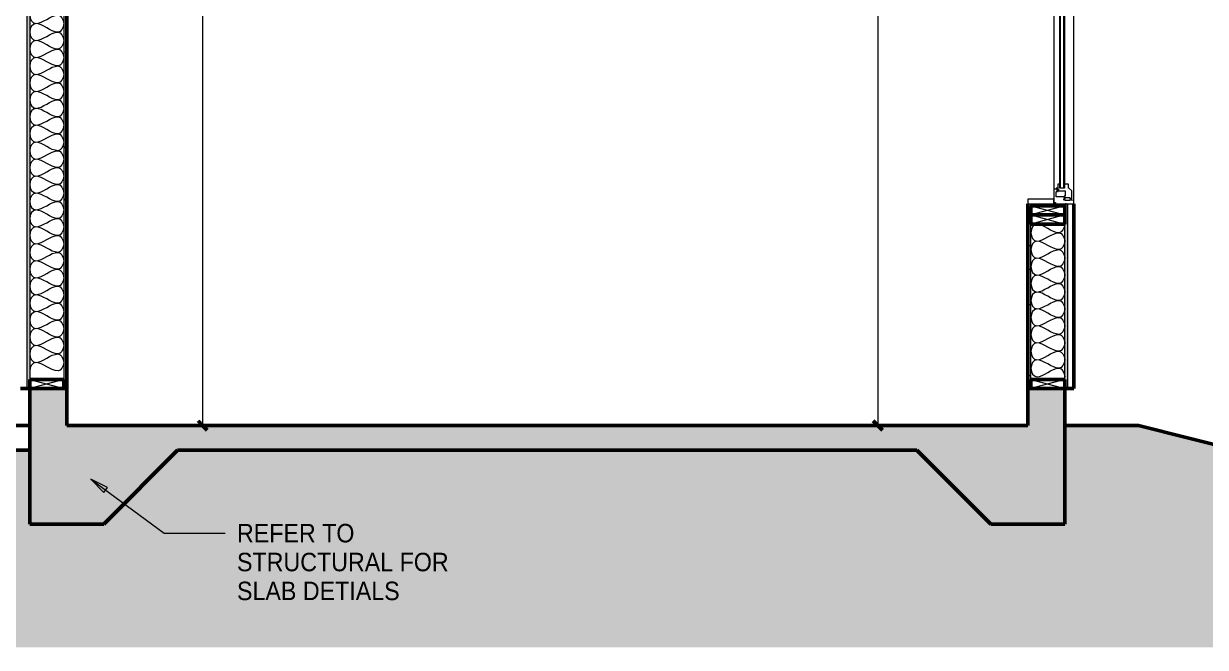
# Model space of a CAD drawing. Header units: inches. Extents: x 563 to 1007, y -36 to 204.
# Drawn here: x 718.3 to 910.1, y -36 to 65.2 of the extents above; entities that cross this region are included whole.
import ezdxf

# ---------------------------------------------------------------- set-up
doc = ezdxf.new("R2010")
doc.units = ezdxf.units.IN
doc.header["$MEASUREMENT"] = 0
for name, color, linetype, lineweight in [('A-ANNO-DIMS', 211, 'Continuous', 13), ('A-ANNO-DIMS-24', 211, 'Continuous', 13), ('A-DETL', 90, 'Continuous', 13), ('A-DETL-GENF', 92, 'Continuous', 18), ('A-FLOR', 192, 'Continuous', 18), ('A-GLAZ', 151, 'Continuous', 18), ('A-WALL', 113, 'Continuous', 18), ('A-WALL-PATT', 111, 'Continuous', 50), ('G-ANNO-TEXT', 231, 'Continuous', 13)]:
    doc.layers.add(name, color=color, linetype=linetype, lineweight=lineweight)
doc.styles.add('Arial', font='arial.ttf', dxfattribs={"height": 1.875})
doc.styles.add('Arial_2', font='arial.ttf', dxfattribs={"width": 0.9, "height": 3})
doc.dimstyles.new('Linear_w__Centerline', dxfattribs={"dimscale": 12, "dimtxt": 1.912986, "dimasz": 0.125, "dimexe": 0.25, "dimexo": 0.125, "dimgap": 0.125, "dimtad": 1, "dimdec": 4, "dimrnd": 0.0625, "dimzin": 3, "dimdsep": 46, "dimlunit": 4, "dimtxsty": 'Arial', "dimblk1": 'OBLIQUE', "dimblk2": 'OBLIQUE', "dimsah": 1, "dimcen": 0.09, "dimazin": 0, "dimtfac": 1, "dimtdec": 4, "dimtix": 1, "dimtmove": 0, "dimatfit": 3, "dimfxl": 1, "dimtvp": 1, "dimfrac": 2, "dimtolj": 1, "dimtzin": 0, "dimarcsym": 2})
pattern_1 = [(0, (791.184, 88.771), (0, 0.66638), []), (315, (791.184, 88.771), (0.6663774, 0), [0.94241, -0.94241]), (45, (791.184, 88.771), (0.6663774, 0), [0.94241, -0.94241])]
pattern_2 = [(0, (791.184, 88.771), (7.68, 1.92), [0.3168, -5.443, 0.3168, -5.443, -30.72]), (0, (791.184, 88.771), (7.68, 1.92), [-11.52, 0.3168, -11.203, 0.3168, -5.443, -13.44]), (0, (791.184, 88.771), (7.68, 1.92), [-28.8, 0.3168, -3.523, 0.3168, -9.283]), (120, (794.064, 89.731), (-5.50277, 5.691075), [0.3168, -5.443, 0.3168, -5.443, -30.72]), (120, (794.064, 89.731), (-5.50277, 5.691075), [-11.52, 0.3168, -11.203, 0.3168, -5.443, -13.44]), (120, (794.064, 89.731), (-5.50277, 5.691075), [-28.8, 0.3168, -3.523, 0.3168, -9.283]), (240, (795.024, 93.571), (-2.17723, -7.611075), [0.3168, -5.443, 0.3168, -5.443, -30.72]), (240, (795.024, 93.571), (-2.17723, -7.611075), [-11.52, 0.3168, -11.203, 0.3168, -5.443, -13.44]), (240, (795.024, 93.571), (-2.17723, -7.611075), [-28.8, 0.3168, -3.523, 0.3168, -9.283])]

# ---------------------------------------------------------------- blocks, each defined once
blk = doc.blocks.new('Window-Casement-JELD-WEN-Stationary-In_Sash-Premium-Vinyl - 36_ x 72_-794128-BUILDING SECTION')
at = {"layer": 'A-DETL-GENF', "lineweight": 13}
for p, q in [((887.4, 96), (885.56, 96)), ((885.56, 96), (885.56, 95.93)), ((885.56, 95.93), (885.61, 95.9)), ((887.5, 97.09), (887.43, 97.09)), ((887.43, 97.09), (887.43, 96.03)), ((887.5, 96.03), (887.5, 97.09)), ((888.72, 96), (887.53, 96)), ((888.75, 95.55), (888.75, 95.97)), ((885.78, 95.77), (885.5, 95.77)), ((885.5, 95.77), (885.5, 93.58)), ((885.61, 95.9), (885.78, 95.9)), ((885.78, 95.9), (885.78, 95.77)), ((885.85, 94.03), (885.85, 94.84)), ((885.88, 94.87), (887.15, 94.87)), ((886.04, 94), (885.88, 94)), ((886.04, 93.44), (886.04, 94)), ((886.21, 94), (886.14, 94)), ((886.14, 94), (886.14, 93.76)), ((886.21, 93.88), (886.21, 94)), ((887.09, 95.22), (887.09, 95.35)), ((887.1, 94.96), (887.25, 95.11)), ((887.14, 94.93), (887.1, 94.96)), ((887.12, 95.38), (887.34, 95.38)), ((887.17, 94.96), (887.14, 94.93)), ((887.15, 94.87), (887.2, 94.92)), ((887.2, 94.92), (887.17, 94.96)), ((887.23, 95.19), (887.19, 95.15)), ((887.28, 95.19), (887.23, 95.19)), ((887.42, 95), (887.23, 94.81)), ((887.23, 94.81), (887.23, 94.69)), ((887.23, 94.69), (887.31, 94.69)), ((887.25, 95.11), (887.29, 95.08)), ((887.29, 95.08), (887.26, 95.05)), ((887.26, 95.05), (887.29, 95.01)), ((887.34, 95.24), (887.28, 95.24)), ((887.28, 95.24), (887.28, 95.19)), ((887.29, 95.01), (887.34, 95.06)), ((887.31, 94.69), (887.31, 93.88)), ((887.34, 95.38), (887.34, 95.44)), ((887.34, 95.44), (888.08, 95.44)), ((887.34, 95.06), (887.34, 95.24)), ((888.06, 95), (887.42, 95)), ((888.06, 95.22), (888.06, 95)), ((888.08, 95.38), (888.67, 95.47)), ((888.08, 95.44), (888.08, 95.38)), ((888.17, 95.25), (888.09, 95.25)), ((888.13, 95.15), (888.13, 95.2)), ((888.13, 95.2), (888.17, 95.2)), ((888.34, 95.15), (888.13, 95.15)), ((888.17, 95.2), (888.17, 95.25)), ((888.38, 95.25), (888.3, 95.25)), ((888.3, 95.25), (888.3, 95.2)), ((888.3, 95.2), (888.34, 95.2)), ((888.34, 95.2), (888.34, 95.15)), ((888.41, 93.9), (888.41, 95.22)), ((885.5, 93.58), (885.55, 93.58)), ((885.55, 93.58), (885.59, 93.63)), ((885.59, 93.63), (885.87, 93.63)), ((885.87, 93.63), (885.87, 93.44)), ((885.87, 93.44), (886.04, 93.44)), ((886.14, 93.76), (886.19, 93.76)), ((886.19, 93.64), (886.14, 93.64)), ((886.14, 93.64), (886.14, 92.81)), ((886.14, 92.81), (886.45, 92.81)), ((886.19, 93.76), (886.19, 93.81)), ((886.19, 93.81), (886.24, 93.81)), ((886.19, 93.6), (886.19, 93.64)), ((886.24, 93.6), (886.19, 93.6)), ((887.31, 93.88), (886.21, 93.88)), ((886.24, 93.81), (886.24, 93.6)), ((886.45, 92.81), (886.45, 93.44)), ((886.45, 93.44), (887.2, 93.44)), ((887.2, 93.44), (887.2, 92.81)), ((887.2, 92.81), (887.85, 92.81)), ((887.85, 92.81), (887.85, 93.44)), ((887.85, 93.44), (887.95, 93.44)), ((887.95, 93.44), (888.41, 93.9)), ((885.55, 38.42), (885.5, 38.42)), ((885.5, 38.42), (885.5, 36.22)), ((885.59, 38.37), (885.55, 38.42)), ((885.87, 38.37), (885.59, 38.37)), ((886.04, 38.56), (885.87, 38.56)), ((885.87, 38.56), (885.87, 38.37)), ((886.04, 38), (886.04, 38.56)), ((886.45, 39.19), (886.14, 39.19)), ((886.14, 39.19), (886.14, 38.36)), ((886.19, 38.36), (886.19, 38.4)), ((886.19, 38.4), (886.24, 38.4)), ((886.24, 38.4), (886.24, 38.19)), ((886.45, 38.56), (886.45, 39.19)), ((887.2, 38.56), (886.45, 38.56)), ((887.85, 39.19), (887.2, 39.19)), ((887.2, 39.19), (887.2, 38.56)), ((887.85, 38.56), (887.85, 39.19)), ((887.95, 38.56), (887.85, 38.56)), ((888.41, 38.1), (887.95, 38.56)), ((885.85, 37.16), (885.85, 37.97)), ((885.88, 38), (886.04, 38)), ((887.15, 37.13), (885.88, 37.13)), ((886.14, 38.36), (886.19, 38.36)), ((886.19, 38.24), (886.14, 38.24)), ((886.14, 38.24), (886.14, 38)), ((886.14, 38), (886.21, 38)), ((886.19, 38.19), (886.19, 38.24)), ((886.24, 38.19), (886.19, 38.19)), ((886.21, 38), (886.21, 38.12)), ((886.21, 38.12), (887.31, 38.12)), ((887.09, 36.65), (887.09, 36.78)), ((887.1, 37.04), (887.14, 37.07)), ((887.25, 36.89), (887.1, 37.04)), ((887.34, 36.62), (887.12, 36.62)), ((887.14, 37.07), (887.17, 37.04)), ((887.2, 37.08), (887.15, 37.13)), ((887.17, 37.04), (887.2, 37.08)), ((887.19, 36.85), (887.23, 36.81)), ((887.31, 37.31), (887.23, 37.31)), ((887.23, 37.31), (887.23, 37.19)), ((887.23, 37.19), (887.42, 37)), ((887.23, 36.81), (887.28, 36.81)), ((887.29, 36.92), (887.25, 36.89)), ((887.29, 36.99), (887.26, 36.95)), ((887.26, 36.95), (887.29, 36.92)), ((887.28, 36.81), (887.28, 36.76)), ((887.28, 36.76), (887.34, 36.76)), ((887.34, 36.94), (887.29, 36.99)), ((887.31, 38.12), (887.31, 37.31)), ((887.34, 36.76), (887.34, 36.94)), ((887.34, 36.56), (887.34, 36.62)), ((888.08, 36.56), (887.34, 36.56)), ((887.42, 37), (888.06, 37)), ((888.06, 37), (888.06, 36.78)), ((888.67, 36.53), (888.08, 36.62)), ((888.08, 36.62), (888.08, 36.56)), ((888.09, 36.75), (888.17, 36.75)), ((888.13, 36.8), (888.13, 36.85)), ((888.13, 36.85), (888.34, 36.85)), ((888.17, 36.8), (888.13, 36.8)), ((888.17, 36.75), (888.17, 36.8)), ((888.34, 36.8), (888.3, 36.8)), ((888.3, 36.8), (888.3, 36.75)), ((888.3, 36.75), (888.38, 36.75)), ((888.34, 36.85), (888.34, 36.8)), ((888.41, 36.78), (888.41, 38.1)), ((888.75, 36.03), (888.75, 36.45)), ((885.5, 36.22), (885.78, 36.22)), ((885.61, 36.09), (885.56, 36.06)), ((885.56, 36.06), (885.56, 36)), ((885.56, 36), (887.4, 36)), ((885.78, 36.09), (885.61, 36.09)), ((885.78, 36.22), (885.78, 36.09)), ((887.43, 35.97), (887.43, 34.91)), ((887.43, 34.91), (887.5, 34.91)), ((887.5, 34.91), (887.5, 35.97)), ((887.53, 36), (888.72, 36))]:
    blk.add_line(p, q, dxfattribs=at)
for centre, radius, start, end in [((887.4, 96.03), 0.03, 270, 0), ((887.53, 96.03), 0.03, 180, 270), ((888.72, 95.97), 0.03, 0, 90), ((885.88, 94.84), 0.03, 90, 180), ((885.88, 94.03), 0.03, 180, 270), ((887.12, 95.35), 0.03, 90, 180), ((887.12, 95.22), 0.03, 180, 265.8186), ((887.11, 95.1), 0.09, 31.9902, 85.8186), ((888.09, 95.22), 0.03, 90, 180), ((888.38, 95.22), 0.03, 0, 90), ((888.66, 95.55), 0.085, 278, 0), ((885.88, 37.97), 0.03, 90, 180), ((885.88, 37.16), 0.03, 180, 270), ((887.12, 36.78), 0.03, 94.1814, 180), ((887.12, 36.65), 0.03, 180, 270), ((887.11, 36.9), 0.09, 274.1814, 328.0098), ((888.09, 36.78), 0.03, 180, 270), ((888.38, 36.78), 0.03, 270, 0), ((888.66, 36.45), 0.085, 0, 82), ((887.4, 35.97), 0.03, 0, 90), ((887.53, 35.97), 0.03, 90, 180), ((888.72, 36.03), 0.03, 270, 0)]:
    blk.add_arc(centre, radius, start, end, dxfattribs=at)
at = {"layer": 'A-GLAZ', "lineweight": 13}
for p, q in [((881.25, 96), (881.25, 95.25)), ((885.5, 96), (881.25, 96)), ((888.75, 96), (885.5, 96)), ((885.5, 96), (885.5, 36)), ((885.5, 95.25), (885.5, 96)), ((888.75, 36), (888.75, 96)), ((881.25, 95.25), (885.5, 95.25)), ((886.45, 38.69), (886.45, 93.31)), ((886.45, 93.31), (886.57, 93.31)), ((886.57, 38.69), (886.57, 93.31)), ((887.2, 93.31), (887.07, 93.31)), ((887.07, 93.31), (887.07, 38.69)), ((887.2, 93.31), (887.2, 38.69)), ((886.57, 38.69), (886.45, 38.69)), ((887.07, 38.69), (887.2, 38.69)), ((885.5, 36.75), (881.25, 36.75)), ((881.25, 36.75), (881.25, 36)), ((885.5, 36), (885.5, 36.75)), ((881.25, 36), (885.5, 36)), ((885.5, 36), (888.75, 36))]:
    blk.add_line(p, q, dxfattribs=at)
blk = doc.blocks.new('DIMBLOCK1-BUILDING SECTION')
at = {"layer": 'A-ANNO-DIMS-24', "lineweight": 50}
for p, q in [((747.31, 170), (746.56, 170.75)), ((747.31, 170), (748.06, 169.25)), ((747.31, 0), (746.56, 0.75)), ((747.31, 0), (748.06, -0.75))]:
    blk.add_line(p, q, dxfattribs=at)
at = {"layer": 'A-ANNO-DIMS-24'}
for p, q in [((747.31, 170), (726.25, 170)), ((747.31, 170), (747.31, 0)), ((747.31, 170), (750.31, 170)), ((747.31, 0), (746.87, 0)), ((747.31, 0), (750.31, 0))]:
    blk.add_line(p, q, dxfattribs=at)
at = {"layer": 'A-ANNO-DIMS-24', "color": 0, "insert": (743.38, 81.67), "char_height": 1.875, "width": 7.9816, "attachment_point": 1, "rotation": 90, "line_spacing_factor": 0.941778, "style": 'Arial'}
blk.add_mtext('14\'-2"', dxfattribs=at)
blk = doc.blocks.new('_Oblique')
at = {"color": 0, "linetype": 'ByBlock', "lineweight": -2}
blk.add_line((-0.5, -0.5), (0.5, 0.5), dxfattribs=at)
blk = doc.blocks.new('DIMBLOCK2-BUILDING SECTION')
at = {"layer": 'A-ANNO-DIMS-24'}
for p, q in [((856.93, 156), (853.93, 156)), ((856.93, 156), (856.93, 0)), ((856.93, 156), (879.75, 156)), ((856.93, 0), (856.49, 0)), ((856.93, 0), (859.93, 0))]:
    blk.add_line(p, q, dxfattribs=at)
at = {"layer": 'A-ANNO-DIMS-24', "lineweight": 50}
for p, q in [((856.93, 156), (856.18, 156.75)), ((856.93, 156), (857.68, 155.25)), ((856.93, 0), (856.18, 0.75)), ((856.93, 0), (857.68, -0.75))]:
    blk.add_line(p, q, dxfattribs=at)
at = {"layer": 'A-ANNO-DIMS-24', "color": 0, "insert": (853, 74.67), "char_height": 1.875, "width": 7.9816, "attachment_point": 1, "rotation": 90, "line_spacing_factor": 0.941778, "style": 'Arial'}
blk.add_mtext('13\'-0"', dxfattribs=at)

msp = doc.modelspace()

# ---------------------------------------------------------------- hatches: boundary and pattern name
at = {"layer": 'A-DETL-GENF', "lineweight": 13}
h = msp.add_hatch(dxfattribs=at)
h.set_pattern_fill('FP_4', color=9, style=0, pattern_type=2)
h.set_pattern_definition([(50, (791.184, 88.771), (6.886, -0.6021), [0.72, -7.92]), (355, (791.184, 88.771), (-1.33176, 7.22055), [0.576, -6.336]), (100.451, (791.758, 88.721), (5.55363, 6.6182), [0.6119, -6.731]), (46.184, (791.184, 90.691), (10.24564, -1.5889), [1.08, -11.88]), (96.636, (792.038, 90.558), (8.97244, 9.3515), [0.91786, -10.096]), (351.184, (791.184, 90.691), (8.9732, 9.3512), [0.864, -9.504]), (21, (792.144, 90.211), (5.73073, -3.865), [0.72, -7.92]), (326, (792.144, 90.211), (2.3358, 6.96088), [0.576, -6.336]), (71.451, (792.622, 89.889), (8.06588, 3.09595), [0.6119, -6.731]), (37.5, (791.184, 88.771), (0.116866, 3.19548), [0.3168, -5.942, 0.3168, -6.115, -6.36]), (37.5, (791.184, 88.771), (0.116866, 3.19548), [-12.691, 0.3168, -6.043]), (7.5, (791.184, 88.771), (2.52543, 3.786025), [0.3168, -3.35, 0.3168, -5.798, -2.424]), (7.5, (791.184, 88.771), (2.52543, 3.786025), [-9.782, 0.3168, -2.107]), (327.5, (789.043, 88.771), (5.12437, -0.216176), [0.3168, -2.083, 0.3168, -7.171, -9.936]), (327.5, (789.043, 88.771), (5.12437, -0.216176), [-9.888, 0.3168, -9.619]), (317.5, (788.083, 88.771), (5.59833, 0.96141), [0.3168, -2.803, 0.3168, -4.656, -7.056]), (317.5, (788.083, 88.771), (5.59833, 0.96141), [-8.093, 0.3168, -6.739])])
h.paths.add_polyline_path([(887.25409, -16), (887.25409, 6), (881.25409, 6), (881.25409, 0), (725.25409, 0), (725.25409, 6), (719.25409, 6), (719.25409, -16), (731.25409, -16), (743.25409, -4), (863.25409, -4), (875.25409, -16)])
h = msp.add_hatch(dxfattribs=at)
h.set_pattern_fill('FP_3', color=8, style=0, pattern_type=2)
h.set_pattern_definition([(0, (791.184, 88.771), (6, 6), [6, -6]), (0, (791.184, 91.021), (6, 6), [6, -6]), (0, (791.184, 93.271), (6, 6), [6, -6]), (90, (791.934, 94.021), (-6, 6), [6, -6]), (90, (794.184, 94.021), (-6, 6), [6, -6]), (90, (796.434, 94.021), (-6, 6), [6, -6])])
h.paths.add_polyline_path([(1007.25409, -36), (1007.25409, -18), (971.25409, -18), (899.25409, 0), (887.25409, 0), (887.25409, -16), (875.25409, -16), (863.25409, -4), (743.25409, -4), (731.25409, -16), (719.25409, -16), (719.25409, -4), (647.25409, -4), (647.25409, 0), (610.31403, 0), (610.31403, -36), (941.28984, -36)])
at = {"layer": 'A-WALL-PATT', "lineweight": 13}
h = msp.add_hatch(dxfattribs=at)
h.set_pattern_fill('FP_1', color=256, style=0, pattern_type=2)
h.set_pattern_definition(pattern_1)
h.paths.add_polyline_path([(719.25409, 6), (719.25409, 170), (718.75409, 170.04167), (718.75409, 6)])
h = msp.add_hatch(dxfattribs=at)
h.set_pattern_fill('FP_2', color=256, style=0, pattern_type=2)
h.set_pattern_definition(pattern_2)
h.paths.add_polyline_path([(725.25409, 6), (725.25409, 169.5), (724.75409, 169.54167), (724.75409, 6)])
h = msp.add_hatch(dxfattribs=at)
h.set_pattern_fill('FP_2', color=256, style=0, pattern_type=2)
h.set_pattern_definition(pattern_2)
h.paths.add_polyline_path([(881.25409, 6), (881.75409, 6), (881.75409, 36), (881.25409, 36), (881.25409, 7.5)])
h.paths.add_polyline_path([(881.75409, 96), (881.75409, 156), (881.25409, 156), (881.25409, 96)])
h = msp.add_hatch(dxfattribs=at)
h.set_pattern_fill('FP_1', color=256, style=0, pattern_type=2)
h.set_pattern_definition(pattern_1)
h.paths.add_polyline_path([(887.75409, 6), (887.75409, 36), (887.25409, 35.99898), (887.25409, 6)])
h.paths.add_polyline_path([(887.49695, 34.9075), (887.43195, 34.9075), (887.43195, 35.985), (887.49797, 35.97776), (887.49695, 35.97), (887.49695, 35.22404)])
h.paths.add_polyline_path([(887.42793, 35.985), (887.43195, 35.99121), (887.43093, 35.98524)])
h.paths.add_polyline_path([(887.52695, 96), (887.75409, 96), (887.75409, 156), (887.25409, 156), (887.25409, 96), (887.51919, 96.00102)])
h.paths.add_polyline_path([(887.42793, 96.015), (887.43195, 96.03), (887.43195, 97.0925), (887.49695, 97.0925), (887.49695, 96.015), (887.43093, 96.015)])
at = {"layer": 'G-ANNO-TEXT'}
msp.add_hatch(color=7, dxfattribs=at).paths.add_polyline_path([(729.1774, -8.67499), (731.29423, -10.85927), (731.89004, -10.05109)])

# ---------------------------------------------------------------- linework, layer by layer
at = {"layer": 'A-DETL', "lineweight": 50}
for p, q in [((887.25409, 35.6862), (881.75409, 35.6862)), ((881.75409, 35.6862), (881.75409, 34.1862)), ((887.25409, 34.1862), (887.25409, 35.6862)), ((887.25409, 34.1862), (881.75409, 34.1862)), ((881.75409, 34.1862), (881.75409, 32.6862)), ((881.75409, 32.6862), (887.25409, 32.6862)), ((887.25409, 32.6862), (887.25409, 34.1862)), ((724.75409, 7.5), (719.25409, 7.5)), ((719.25409, 7.5), (719.25409, 6)), ((719.25409, 6), (719.25409, -16)), ((719.25409, 6), (724.75409, 6)), ((724.75409, 6), (724.75409, 7.5)), ((725.25409, 6), (724.75409, 6)), ((725.25409, 0), (725.25409, 6)), ((881.75409, 6), (881.25409, 6)), ((881.25409, 6), (881.25409, 0)), ((887.25409, 7.5), (881.75409, 7.5)), ((881.75409, 7.5), (881.75409, 6)), ((881.75409, 6), (887.25409, 6)), ((887.25409, 6), (887.25409, 7.5)), ((887.25409, -16), (887.25409, 6)), ((881.25409, 0), (725.25409, 0)), ((899.25409, 0), (887.25409, 0)), ((971.25409, -18), (899.25409, 0)), ((719.25409, -4), (647.25409, -4)), ((731.25409, -16), (743.25409, -4)), ((743.25409, -4), (863.25409, -4)), ((863.25409, -4), (875.25409, -16)), ((719.25409, -16), (731.25409, -16)), ((875.25409, -16), (887.25409, -16))]:
    msp.add_line(p, q, dxfattribs=at)
at = {"layer": 'A-DETL'}
for p, q in [((881.75409, 35.6862), (887.25409, 34.1862)), ((887.25409, 35.6862), (881.75409, 34.1862)), ((881.75409, 34.1862), (887.25409, 32.6862)), ((887.25409, 34.1862), (881.75409, 32.6862)), ((719.25409, 7.5), (724.75409, 6)), ((724.75409, 7.5), (719.25409, 6)), ((881.75409, 7.5), (887.25409, 6)), ((887.25409, 7.5), (881.75409, 6))]:
    msp.add_line(p, q, dxfattribs=at)
for points in [[(720.17076, 68), (719.73864, 68), (718.76955, 66.625), (719.73864, 65.25), (720.17076, 65.25)], [(720.17076, 65.25), (719.73864, 65.25), (718.76955, 63.875), (719.73864, 62.5), (720.17076, 62.5)], [(720.17076, 65.25), (721.4306, 65.25), (722.57759, 66.625), (723.83742, 66.625)], [(723.83742, 63.875), (722.57759, 63.875), (721.4306, 65.25), (720.17076, 65.25)], [(723.83742, 66.625), (724.26955, 66.625), (725.23864, 65.25), (724.26955, 63.875), (723.83742, 63.875)], [(720.17076, 62.5), (721.4306, 62.5), (722.57759, 63.875), (723.83742, 63.875)], [(723.83742, 63.875), (724.26955, 63.875), (725.23864, 62.5), (724.26955, 61.125), (723.83742, 61.125)], [(720.17076, 62.5), (719.73864, 62.5), (718.76955, 61.125), (719.73864, 59.75), (720.17076, 59.75)], [(723.83742, 61.125), (722.57759, 61.125), (721.4306, 62.5), (720.17076, 62.5)], [(720.17076, 59.75), (719.73864, 59.75), (718.76955, 58.375), (719.73864, 57), (720.17076, 57)], [(720.17076, 59.75), (721.4306, 59.75), (722.57759, 61.125), (723.83742, 61.125)], [(723.83742, 58.375), (722.57759, 58.375), (721.4306, 59.75), (720.17076, 59.75)], [(723.83742, 61.125), (724.26955, 61.125), (725.23864, 59.75), (724.26955, 58.375), (723.83742, 58.375)], [(720.17076, 57), (721.4306, 57), (722.57759, 58.375), (723.83742, 58.375)], [(723.83742, 58.375), (724.26955, 58.375), (725.23864, 57), (724.26955, 55.625), (723.83742, 55.625)], [(720.17076, 57), (719.73864, 57), (718.76955, 55.625), (719.73864, 54.25), (720.17076, 54.25)], [(723.83742, 55.625), (722.57759, 55.625), (721.4306, 57), (720.17076, 57)], [(720.17076, 54.25), (719.73864, 54.25), (718.76955, 52.875), (719.73864, 51.5), (720.17076, 51.5)], [(720.17076, 54.25), (721.4306, 54.25), (722.57759, 55.625), (723.83742, 55.625)], [(723.83742, 52.875), (722.57759, 52.875), (721.4306, 54.25), (720.17076, 54.25)], [(723.83742, 55.625), (724.26955, 55.625), (725.23864, 54.25), (724.26955, 52.875), (723.83742, 52.875)], [(720.17076, 51.5), (721.4306, 51.5), (722.57759, 52.875), (723.83742, 52.875)], [(723.83742, 52.875), (724.26955, 52.875), (725.23864, 51.5), (724.26955, 50.125), (723.83742, 50.125)], [(720.17076, 51.5), (719.73864, 51.5), (718.76955, 50.125), (719.73864, 48.75), (720.17076, 48.75)], [(723.83742, 50.125), (722.57759, 50.125), (721.4306, 51.5), (720.17076, 51.5)], [(720.17076, 48.75), (721.4306, 48.75), (722.57759, 50.125), (723.83742, 50.125)], [(723.83742, 50.125), (724.26955, 50.125), (725.23864, 48.75), (724.26955, 47.375), (723.83742, 47.375)], [(720.17076, 48.75), (719.73864, 48.75), (718.76955, 47.375), (719.73864, 46), (720.17076, 46)], [(723.83742, 47.375), (722.57759, 47.375), (721.4306, 48.75), (720.17076, 48.75)], [(720.17076, 46), (721.4306, 46), (722.57759, 47.375), (723.83742, 47.375)], [(723.83742, 47.375), (724.26955, 47.375), (725.23864, 46), (724.26955, 44.625), (723.83742, 44.625)], [(720.17076, 46), (719.73864, 46), (718.76955, 44.625), (719.73864, 43.25), (720.17076, 43.25)], [(723.83742, 44.625), (722.57759, 44.625), (721.4306, 46), (720.17076, 46)], [(720.17076, 43.25), (721.4306, 43.25), (722.57759, 44.625), (723.83742, 44.625)], [(723.83742, 44.625), (724.26955, 44.625), (725.23864, 43.25), (724.26955, 41.875), (723.83742, 41.875)], [(720.17076, 43.25), (719.73864, 43.25), (718.76955, 41.875), (719.73864, 40.5), (720.17076, 40.5)], [(723.83742, 41.875), (722.57759, 41.875), (721.4306, 43.25), (720.17076, 43.25)], [(720.17076, 40.5), (719.73864, 40.5), (718.76955, 39.125), (719.73864, 37.75), (720.17076, 37.75)], [(720.17076, 40.5), (721.4306, 40.5), (722.57759, 41.875), (723.83742, 41.875)], [(723.83742, 39.125), (722.57759, 39.125), (721.4306, 40.5), (720.17076, 40.5)], [(723.83742, 41.875), (724.26955, 41.875), (725.23864, 40.5), (724.26955, 39.125), (723.83742, 39.125)], [(720.17076, 37.75), (721.4306, 37.75), (722.57759, 39.125), (723.83742, 39.125)], [(723.83742, 39.125), (724.26955, 39.125), (725.23864, 37.75), (724.26955, 36.375), (723.83742, 36.375)], [(720.17076, 37.75), (719.73864, 37.75), (718.76955, 36.375), (719.73864, 35), (720.17076, 35)], [(723.83742, 36.375), (722.57759, 36.375), (721.4306, 37.75), (720.17076, 37.75)], [(720.17076, 35), (719.73864, 35), (718.76955, 33.625), (719.73864, 32.25), (720.17076, 32.25)], [(720.17076, 35), (721.4306, 35), (722.57759, 36.375), (723.83742, 36.375)], [(723.83742, 33.625), (722.57759, 33.625), (721.4306, 35), (720.17076, 35)], [(723.83742, 36.375), (724.26955, 36.375), (725.23864, 35), (724.26955, 33.625), (723.83742, 33.625)], [(720.17076, 32.25), (721.4306, 32.25), (722.57759, 33.625), (723.83742, 33.625)], [(723.83742, 33.625), (724.26955, 33.625), (725.23864, 32.25), (724.26955, 30.875), (723.83742, 30.875)], [(882.67076, 32.6862), (882.23864, 32.6862), (881.26955, 31.3112), (882.23864, 29.9362), (882.67076, 29.9362)], [(886.33742, 31.3112), (885.07759, 31.3112), (883.9306, 32.6862), (882.67076, 32.6862)], [(887.25409, 32.6862), (887.25409, 32.03802), (886.76955, 31.3112), (886.33742, 31.3112)], [(720.17076, 32.25), (719.73864, 32.25), (718.76955, 30.875), (719.73864, 29.5), (720.17076, 29.5)], [(723.83742, 30.875), (722.57759, 30.875), (721.4306, 32.25), (720.17076, 32.25)], [(720.17076, 29.5), (721.4306, 29.5), (722.57759, 30.875), (723.83742, 30.875)], [(723.83742, 30.875), (724.26955, 30.875), (725.23864, 29.5), (724.26955, 28.125), (723.83742, 28.125)], [(882.67076, 29.9362), (883.9306, 29.9362), (885.07759, 31.3112), (886.33742, 31.3112)], [(886.33742, 31.3112), (886.76955, 31.3112), (887.73864, 29.9362), (886.76955, 28.5612), (886.33742, 28.5612)], [(720.17076, 29.5), (719.73864, 29.5), (718.76955, 28.125), (719.73864, 26.75), (720.17076, 26.75)], [(723.83742, 28.125), (722.57759, 28.125), (721.4306, 29.5), (720.17076, 29.5)], [(882.67076, 29.9362), (882.23864, 29.9362), (881.26955, 28.5612), (882.23864, 27.1862), (882.67076, 27.1862)], [(886.33742, 28.5612), (885.07759, 28.5612), (883.9306, 29.9362), (882.67076, 29.9362)], [(720.17076, 26.75), (721.4306, 26.75), (722.57759, 28.125), (723.83742, 28.125)], [(723.83742, 28.125), (724.26955, 28.125), (725.23864, 26.75), (724.26955, 25.375), (723.83742, 25.375)], [(882.67076, 27.1862), (882.23864, 27.1862), (881.26955, 25.8112), (882.23864, 24.4362), (882.67076, 24.4362)], [(882.67076, 27.1862), (883.9306, 27.1862), (885.07759, 28.5612), (886.33742, 28.5612)], [(886.33742, 25.8112), (885.07759, 25.8112), (883.9306, 27.1862), (882.67076, 27.1862)], [(886.33742, 28.5612), (886.76955, 28.5612), (887.73864, 27.1862), (886.76955, 25.8112), (886.33742, 25.8112)], [(720.17076, 26.75), (719.73864, 26.75), (718.76955, 25.375), (719.73864, 24), (720.17076, 24)], [(723.83742, 25.375), (722.57759, 25.375), (721.4306, 26.75), (720.17076, 26.75)], [(720.17076, 24), (721.4306, 24), (722.57759, 25.375), (723.83742, 25.375)], [(723.83742, 25.375), (724.26955, 25.375), (725.23864, 24), (724.26955, 22.625), (723.83742, 22.625)], [(882.67076, 24.4362), (883.9306, 24.4362), (885.07759, 25.8112), (886.33742, 25.8112)], [(886.33742, 25.8112), (886.76955, 25.8112), (887.73864, 24.4362), (886.76955, 23.0612), (886.33742, 23.0612)], [(720.17076, 24), (719.73864, 24), (718.76955, 22.625), (719.73864, 21.25), (720.17076, 21.25)], [(723.83742, 22.625), (722.57759, 22.625), (721.4306, 24), (720.17076, 24)], [(882.67076, 24.4362), (882.23864, 24.4362), (881.26955, 23.0612), (882.23864, 21.6862), (882.67076, 21.6862)], [(886.33742, 23.0612), (885.07759, 23.0612), (883.9306, 24.4362), (882.67076, 24.4362)], [(882.67076, 21.6862), (883.9306, 21.6862), (885.07759, 23.0612), (886.33742, 23.0612)], [(886.33742, 23.0612), (886.76955, 23.0612), (887.73864, 21.6862), (886.76955, 20.3112), (886.33742, 20.3112)], [(720.17076, 21.25), (719.73864, 21.25), (718.76955, 19.875), (719.73864, 18.5), (720.17076, 18.5)], [(720.17076, 21.25), (721.4306, 21.25), (722.57759, 22.625), (723.83742, 22.625)], [(723.83742, 19.875), (722.57759, 19.875), (721.4306, 21.25), (720.17076, 21.25)], [(723.83742, 22.625), (724.26955, 22.625), (725.23864, 21.25), (724.26955, 19.875), (723.83742, 19.875)], [(882.67076, 21.6862), (882.23864, 21.6862), (881.26955, 20.3112), (882.23864, 18.9362), (882.67076, 18.9362)], [(886.33742, 20.3112), (885.07759, 20.3112), (883.9306, 21.6862), (882.67076, 21.6862)], [(720.17076, 18.5), (721.4306, 18.5), (722.57759, 19.875), (723.83742, 19.875)], [(723.83742, 19.875), (724.26955, 19.875), (725.23864, 18.5), (724.26955, 17.125), (723.83742, 17.125)], [(882.67076, 18.9362), (883.9306, 18.9362), (885.07759, 20.3112), (886.33742, 20.3112)], [(886.33742, 20.3112), (886.76955, 20.3112), (887.73864, 18.9362), (886.76955, 17.5612), (886.33742, 17.5612)], [(720.17076, 18.5), (719.73864, 18.5), (718.76955, 17.125), (719.73864, 15.75), (720.17076, 15.75)], [(723.83742, 17.125), (722.57759, 17.125), (721.4306, 18.5), (720.17076, 18.5)], [(882.67076, 18.9362), (882.23864, 18.9362), (881.26955, 17.5612), (882.23864, 16.1862), (882.67076, 16.1862)], [(886.33742, 17.5612), (885.07759, 17.5612), (883.9306, 18.9362), (882.67076, 18.9362)], [(882.67076, 16.1862), (883.9306, 16.1862), (885.07759, 17.5612), (886.33742, 17.5612)], [(886.33742, 17.5612), (886.76955, 17.5612), (887.73864, 16.1862), (886.76955, 14.8112), (886.33742, 14.8112)], [(720.17076, 15.75), (719.73864, 15.75), (718.76955, 14.375), (719.73864, 13), (720.17076, 13)], [(720.17076, 15.75), (721.4306, 15.75), (722.57759, 17.125), (723.83742, 17.125)], [(723.83742, 14.375), (722.57759, 14.375), (721.4306, 15.75), (720.17076, 15.75)], [(723.83742, 17.125), (724.26955, 17.125), (725.23864, 15.75), (724.26955, 14.375), (723.83742, 14.375)], [(882.67076, 16.1862), (882.23864, 16.1862), (881.26955, 14.8112), (882.23864, 13.4362), (882.67076, 13.4362)], [(886.33742, 14.8112), (885.07759, 14.8112), (883.9306, 16.1862), (882.67076, 16.1862)], [(720.17076, 13), (721.4306, 13), (722.57759, 14.375), (723.83742, 14.375)], [(723.83742, 14.375), (724.26955, 14.375), (725.23864, 13), (724.26955, 11.625), (723.83742, 11.625)], [(882.67076, 13.4362), (882.23864, 13.4362), (881.26955, 12.0612), (882.23864, 10.6862), (882.67076, 10.6862)], [(882.67076, 13.4362), (883.9306, 13.4362), (885.07759, 14.8112), (886.33742, 14.8112)], [(886.33742, 12.0612), (885.07759, 12.0612), (883.9306, 13.4362), (882.67076, 13.4362)], [(886.33742, 14.8112), (886.76955, 14.8112), (887.73864, 13.4362), (886.76955, 12.0612), (886.33742, 12.0612)], [(720.17076, 13), (719.73864, 13), (718.76955, 11.625), (719.73864, 10.25), (720.17076, 10.25)], [(723.83742, 11.625), (722.57759, 11.625), (721.4306, 13), (720.17076, 13)], [(720.17076, 10.25), (721.4306, 10.25), (722.57759, 11.625), (723.83742, 11.625)], [(723.83742, 11.625), (724.26955, 11.625), (725.23864, 10.25), (724.26955, 8.875), (723.83742, 8.875)], [(882.67076, 10.6862), (883.9306, 10.6862), (885.07759, 12.0612), (886.33742, 12.0612)], [(886.33742, 12.0612), (886.76955, 12.0612), (887.73864, 10.6862), (886.76955, 9.3112), (886.33742, 9.3112)], [(720.17076, 10.25), (719.73864, 10.25), (719.25409, 9.52318), (719.25409, 8.875)], [(723.83742, 8.875), (722.57759, 8.875), (721.4306, 10.25), (720.17076, 10.25)], [(882.67076, 10.6862), (882.23864, 10.6862), (881.26955, 9.3112), (882.23864, 7.9362), (882.67076, 7.9362)], [(886.33742, 9.3112), (885.07759, 9.3112), (883.9306, 10.6862), (882.67076, 10.6862)], [(882.67076, 7.9362), (883.9306, 7.9362), (885.07759, 9.3112), (886.33742, 9.3112)], [(886.33742, 9.3112), (886.76955, 9.3112), (887.25409, 8.58438), (887.25409, 7.9362)]]:
    msp.add_open_spline(points, degree=3, dxfattribs=at)
at = {"layer": 'A-FLOR', "lineweight": 50}
msp.add_line((719.25409, 0), (647.25409, 0), dxfattribs=at)
at = {"layer": 'A-WALL'}
for p, q in [((718.75409, 170.04167), (718.75409, 6)), ((719.25409, 167), (719.25409, 7.5)), ((724.75409, 167), (724.75409, 7.5)), ((881.75409, 35.6862), (881.75409, 36)), ((887.25409, 35.6862), (887.25409, 36)), ((887.75409, 6), (887.75409, 36)), ((881.75409, 7.5), (881.75409, 32.6862)), ((887.25409, 7.5), (887.25409, 32.6862))]:
    msp.add_line(p, q, dxfattribs=at)
at = {"layer": 'A-WALL', "lineweight": 50}
for p, q in [((725.25409, 6), (725.25409, 169.5)), ((881.25409, 36), (881.25409, 6)), ((888.75409, 6), (888.75409, 36)), ((717.75409, 6), (719.25409, 6)), ((887.25409, 6), (888.75409, 6))]:
    msp.add_line(p, q, dxfattribs=at)
at = {"layer": 'G-ANNO-TEXT', "color": 7}
for p, q in [((729.1774, -8.67499), (731.29423, -10.85927)), ((731.89004, -10.05109), (729.1774, -8.67499)), ((729.1774, -8.67499), (741.0919, -17.4586)), ((731.29423, -10.85927), (731.89004, -10.05109)), ((741.0919, -17.4586), (750.96713, -17.4586))]:
    msp.add_line(p, q, dxfattribs=at)

# ---------------------------------------------------------------- block references
at = {"layer": 'A-GLAZ'}
msp.add_blockref('Window-Casement-JELD-WEN-Stationary-In_Sash-Premium-Vinyl - 36_ x 72_-794128-BUILDING SECTION', (0, 0), dxfattribs=at)

# ---------------------------------------------------------------- texts
at = {"layer": 'G-ANNO-TEXT', "color": 7, "char_height": 3, "attachment_point": 1, "style": 'Arial_2'}
for s, insert, width in [('REFER TO ', (752.88713, -15.9586), 24.40665), ('STRUCTURAL FOR ', (752.88713, -20.6461), 42.8139), ('SLAB DETIALS', (752.88713, -25.3336), 32.110425)]:
    msp.add_mtext(s, dxfattribs=dict(at, insert=insert, width=width))

# ---------------------------------------------------------------- dimensions: what is measured, and where the dimension line sits
at = {"layer": 'A-ANNO-DIMS'}
for base, p1, p2, override, picture, middle in [((747.31342, 0), (724.75409, 170), (748.37408, 0), {"dimpost": '<>', "dimfxl": 171.633049}, 'DIMBLOCK1-BUILDING SECTION', (744.87208, 85)), ((856.93113, 0), (881.25409, 156), (857.99179, 0), {"dimpost": '<>', "dimfxl": 157.72487}, 'DIMBLOCK2-BUILDING SECTION', (854.47316, 78))]:
    dim = msp.add_linear_dim(base=base, p1=p1, p2=p2, angle=90, dimstyle='Linear_w__Centerline', override=override, dxfattribs=at)
    dim.commit()
    dim.dimension.update_dxf_attribs({"geometry": picture, "text_midpoint": middle})

doc.saveas('drawing.dxf')
